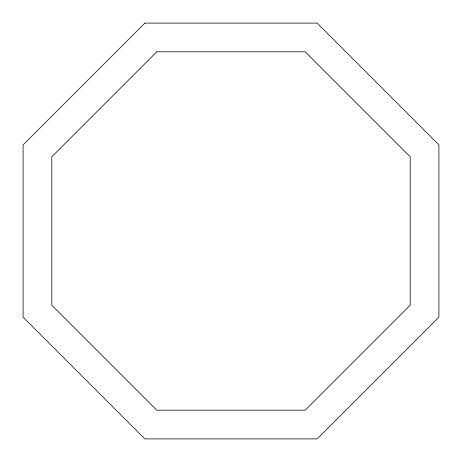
<?xml version="1.0" encoding="UTF-8"?>
<svg xmlns="http://www.w3.org/2000/svg" width="462" height="462" viewBox="0 0 462 462"><rect width="100%" height="100%" fill="white"/><g stroke="black" fill="none" stroke-linecap="round" stroke-linejoin="round"><path stroke-width="0.69" d="M144.883 23.1L23.1 144.883L23.1 317.117L144.883 438.9L317.117 438.9L438.9 317.117L438.9 144.883L317.117 23.1L144.883 23.1M156.774 51.808L51.808 156.774L51.808 305.249L156.751 410.192L305.226 410.192L410.192 305.226L410.192 156.774L305.226 51.808L156.774 51.808"/></g></svg>
